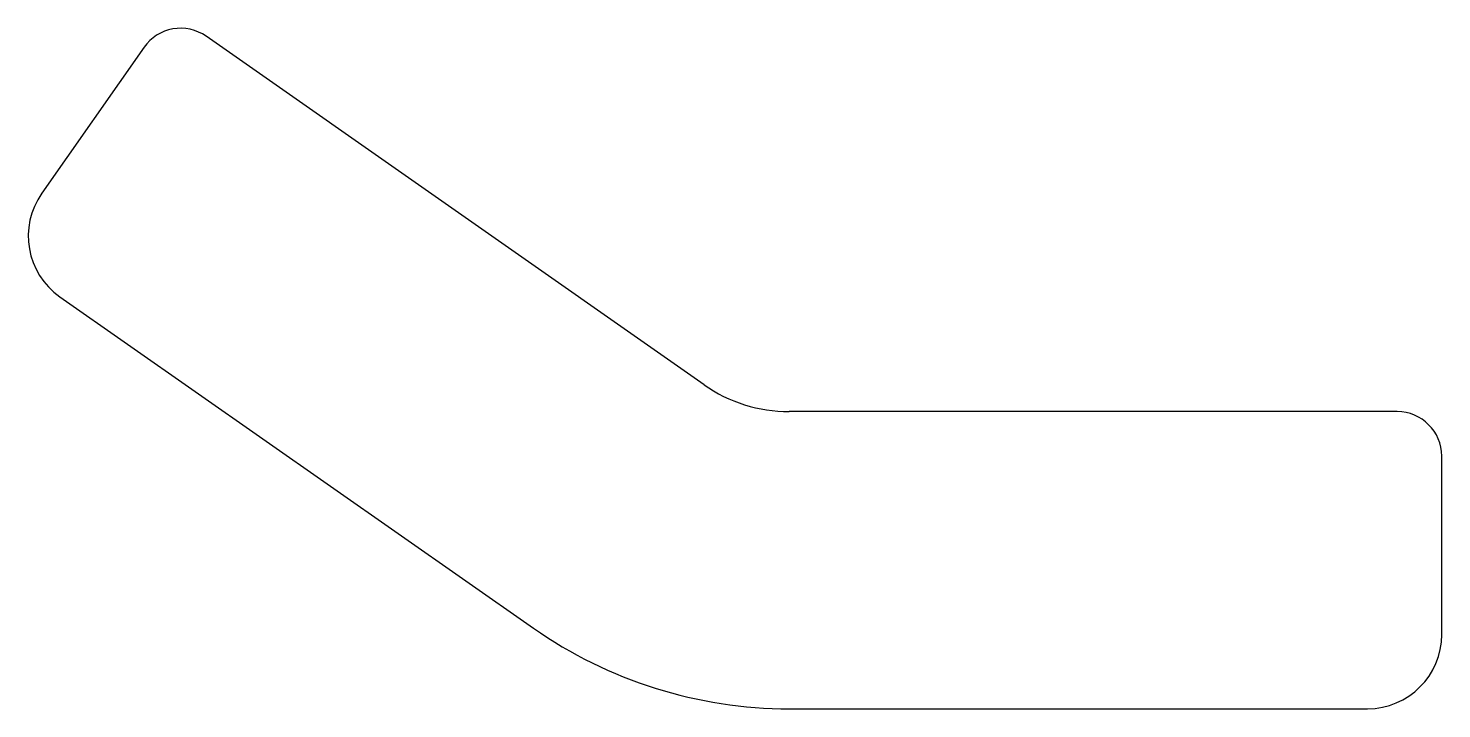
# Model space of a CAD drawing. Extents: x 751.77 to 761.28, y 435.11 to 439.69.
import ezdxf

# ---------------------------------------------------------------- set-up
doc = ezdxf.new("R2010")
doc.units = 0
doc.layers.get('0').update_dxf_attribs({"linetype": 'CONTINUOUS'})

msp = doc.modelspace()

# ---------------------------------------------------------------- linework, layer by layer
for p, q in [((756.3189, 437.2922), (752.9693, 439.6376)), ((752.5515, 439.5639), (751.8632, 438.5809)), ((751.986, 437.8846), (755.1718, 435.6539)), ((760.9816, 437.1113), (756.8925, 437.1113)), ((761.2816, 435.6113), (761.2816, 436.8113)), ((756.8925, 435.1113), (760.7816, 435.1113))]:
    msp.add_line(p, q)
for centre, radius, start, end in [((752.7972, 439.3919), 0.3, 55, 145), ((752.2728, 438.2942), 0.5, 145, 235), ((756.8925, 438.1113), 1, 235, 270), ((760.9816, 436.8113), 0.3, 0, 90), ((756.8925, 438.1113), 3, 235, 270), ((760.7816, 435.6113), 0.5, 270, 0)]:
    msp.add_arc(centre, radius, start, end)

doc.saveas('drawing.dxf')
